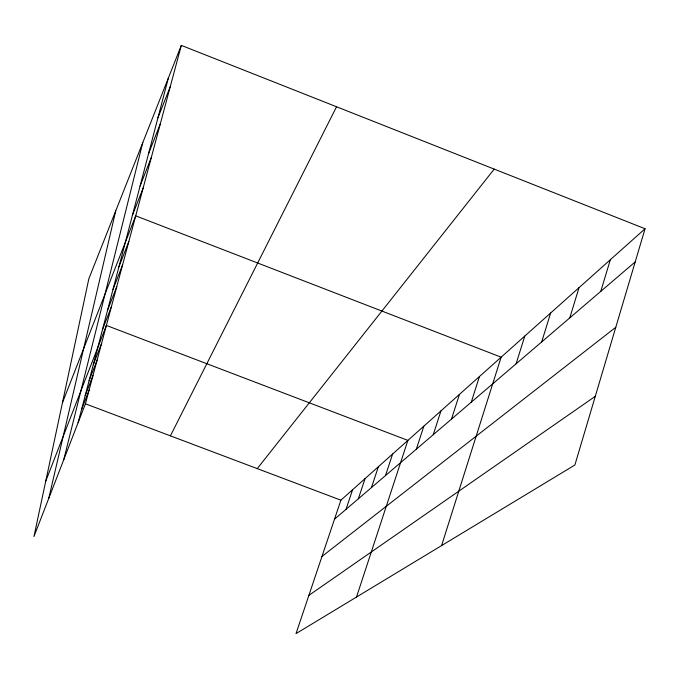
<?xml version="1.0" encoding="UTF-8"?>
<svg xmlns="http://www.w3.org/2000/svg" width="679" height="679" viewBox="0 0 679 679"><rect width="100%" height="100%" fill="white"/><g stroke="black" fill="none" stroke-linecap="round" stroke-linejoin="round"><path stroke-width="1.02" d="M48.718 498.479L115.736 210.889M63.724 459.785L142.76 142.675M78.093 422.728L168.341 78.093M181.301 45.374L88.839 278.789L33.95 536.546L85.435 403.793L181.301 45.374L645.05 228.747L574.892 464.996L296.01 633.626L340.892 500.185L645.05 228.747M600.796 291.342L610.336 259.734M569.783 317.882L579.017 287.675M541.681 341.927L550.635 313.011M516.099 363.817L524.782 336.08M441.579 545.61L501.136 357.179L135.707 215.837L62.46 402.672M471.251 402.189L479.433 376.556M451.493 419.104L459.437 394.397M433.236 434.73L440.951 410.888M416.312 449.209L423.823 426.183M356.517 597.045L407.892 440.391L106.399 325.436L45.765 481.08M385.511 475.563L392.615 454.03M371.455 487.59L378.373 466.736M358.325 498.827L365.064 478.619M346.027 509.352L352.596 489.746M93.286 364.733L101.612 343.336M89.093 380.724L97.148 360.006M85.181 395.662L92.989 375.563M81.522 409.632L89.093 390.136M112.994 289.441L122.576 264.937M107.537 310.311L116.771 286.648M102.478 329.621L111.39 306.764M132.38 215.413L143.167 187.939M118.918 266.83L128.874 241.41M157.918 117.874L170.259 86.64M148.557 153.649L160.329 123.782M140.078 186.012L151.341 157.384M170.404 435.859L336.546 106.764M257.248 468.629L494.202 169.105M334.484 519.223L635.204 261.899M321.956 556.474L615.785 327.286M308.877 595.373L595.288 396.324M85.435 403.793L340.892 500.185"/></g></svg>
